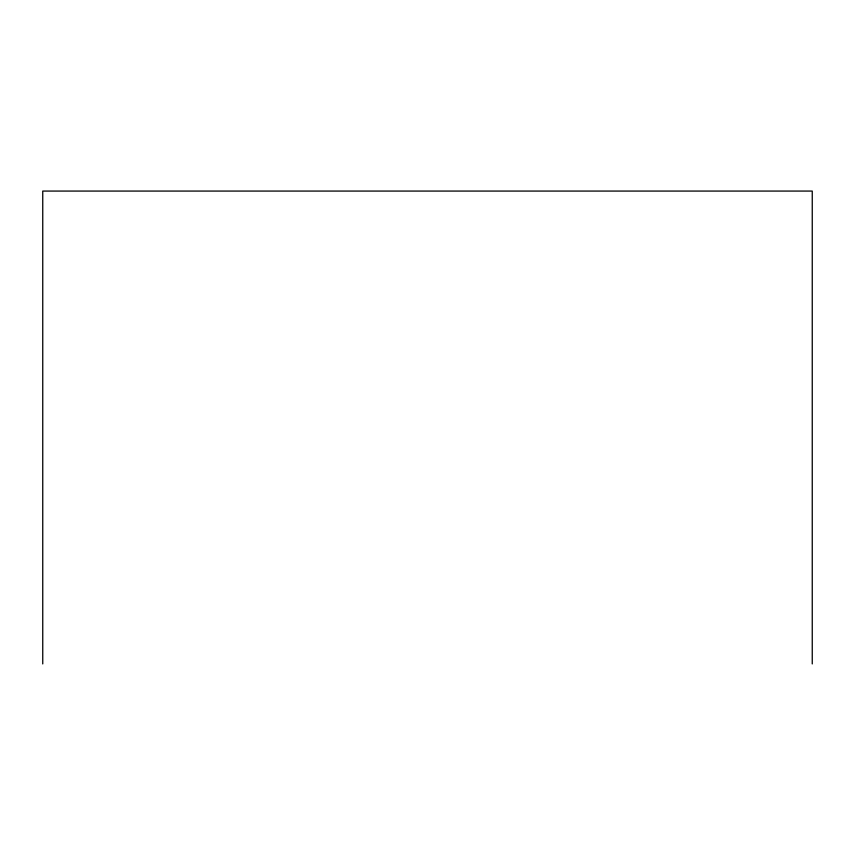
<?xml version="1.0" encoding="UTF-8"?>
<svg xmlns="http://www.w3.org/2000/svg" width="855" height="855" viewBox="0 0 855 855"><rect width="100%" height="100%" fill="white"/><g stroke="black" fill="none" stroke-linecap="round" stroke-linejoin="round"><path stroke-width="1.28" d="M812.25 663.929L812.25 191.071L42.75 191.071L42.75 663.929"/></g></svg>
